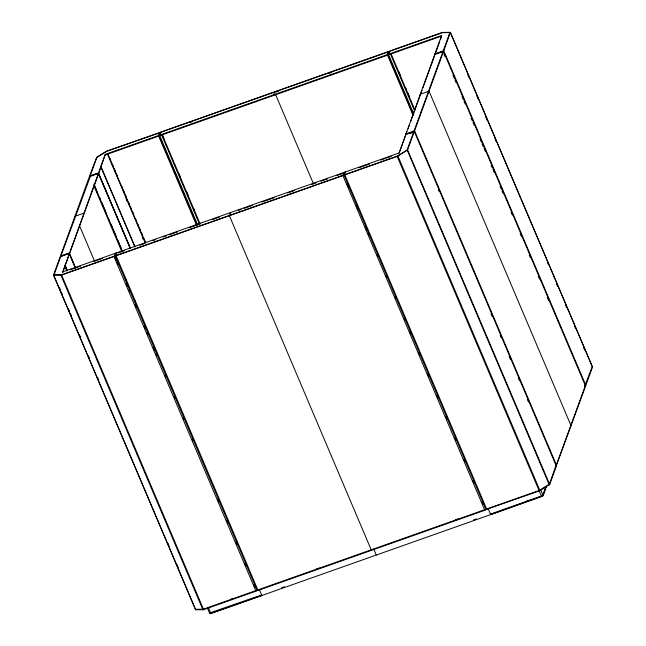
<?xml version="1.0" encoding="UTF-8"?>
<svg xmlns="http://www.w3.org/2000/svg" width="646" height="646" viewBox="0 0 646 646"><rect width="100%" height="100%" fill="white"/><g stroke="black" fill="none" stroke-linecap="round" stroke-linejoin="round"><path stroke-width="0.97" d="M116.102 253.022L115.093 255.776L257.148 590.444L256.373 591.009L203.458 609.735L195.544 609.767L53.489 275.035L60.167 256.728L69.219 253.216L75.525 268.066M434.726 54.272L443.77 50.759L450.423 32.34L442.542 32.421L390.014 50.977L388.852 51.712L387.842 54.466L413.06 113.866M592.285 366.589L585.026 385.363M585.05 385.993L585.833 385.42L592.511 367.049L521.16 199.372M209.514 612.973L261.646 594.966M195.536 609.323L203.433 609.138L539.2 490.443L549.423 484.072L555.94 465.532M61.338 256.002L60.433 256.002L89.366 176.665L98.418 173.152L130.331 248.33M75.412 267.452L69.292 253.022L60.982 255.808L90.464 176.124L98.345 173.338L130.04 248.007M69.372 253.935L62.589 272.539L105.274 154.346L441.581 35.473L398.897 153.667M69.51 253.547L98.572 173.871M98.709 173.491L105.274 154.346M388.852 51.712L160.135 132.438L159.013 135.353L197.224 225.381M116.643 252.828L115.65 255.638L342.832 175.429L344.391 172.321L344.609 172.853M116.07 255.582L258.053 590.436L485.211 510.122L485.986 509.557L343.93 174.888L344.932 172.135M197.539 224.655L159.554 135.159L161.185 131.865M274.566 91.789L273.654 95.438M342.832 175.429L484.815 510.283M161.112 132.059L387.947 51.712M345.481 171.941L344.488 174.751L397.597 156.025L407.093 150.05L413.771 131.736L405.454 134.521L405.68 135.054M399.236 152.731L402.288 144.357M402.967 142.5L403.984 139.706M404.323 138.777L405.341 135.983M406.81 131.954L405.817 134.675L405.599 134.142L414.029 131.017L442.954 51.623L434.653 54.466L434.879 54.991M408.135 128.336L409.12 125.615M410.775 121.093L413.085 114.754M413.416 113.849L416.387 105.694M416.718 104.789L422 90.303M422.993 87.59L423.978 84.868M424.309 83.964L427.281 75.816M427.612 74.912L431.245 64.947M431.576 64.043L434.548 55.895M435.356 53.683L436.373 50.889M436.712 49.96L439.764 41.578M440.443 39.721L441.468 36.927M53.489 275.099L61.596 275.002L397.363 156.308L407.594 149.929L414.288 131.437L405.526 134.336M542.971 494.917L545.983 486.64M545.87 487.108L542.955 495.111L541.929 495.862L490.475 514.079M207.859 609.081L209.772 613.643L210.927 613.498L541.639 496.596L543.181 495.643L546.427 486.729M555.633 465.524L556.408 464.958L585.341 385.622L584.808 385.517M485.986 509.557L539.991 490.685L549.649 484.597L556.367 466.21L555.835 466.105M556.238 465.847L585.567 386.147L584.662 386.155M407.594 149.929L549.689 484.516M542.632 495.829L490.702 514.604L488.271 508.887M413.408 131.55L414.579 130.823L443.511 51.486L442.607 51.486M189.682 122.57L192.516 121.561M275.664 92.176L278.499 91.175M328.572 73.474L331.406 72.473M105.5 154.879L158.69 136.072M159.78 135.692L387.519 55.185M388.609 54.805L441.807 35.998M89.366 176.665L89.907 176.471M442.962 51.672L443.511 51.486L585.567 386.147M74.904 216.337L83.819 213.18L84.045 213.713M60.433 256.002L60.982 255.808M414.029 131.017L414.579 130.823L556.634 465.483M410.065 133.504L412.689 132.575M62.363 272.014L398.671 153.134M70.188 269.858L74.936 268.179M75.889 267.84L80.637 266.16M93.936 261.46L102.48 258.44M117.822 253.022L124.46 250.672M139.641 245.302L144.389 243.631M152.932 240.611L155.775 239.601M163.365 236.92L166.216 235.911M169.058 234.91L173.806 233.23M174.751 232.891L177.602 231.89M188.987 227.86L199.428 224.17M212.712 219.478L219.357 217.129M238.334 210.418L241.176 209.417M244.026 208.408L252.57 205.388M262.058 202.036L274.389 197.676M287.68 192.976L294.318 190.627M311.396 184.594L316.144 182.915M320.892 181.235L327.53 178.885M337.018 175.534L343.664 173.185M358.998 167.766L369.447 164.076M380.849 160.046L385.597 158.367M386.55 158.028L391.298 156.348M230.598 599.367L233.4 598.382M316.483 569.013L319.318 568.012M455.373 519.917L458.208 518.916M281.567 587.755L284.41 586.754M473.526 519.901L476.36 518.899M526.393 501.215L529.227 500.214M211 613.312L261.864 595.491L259.442 589.774M387.875 51.906L388.303 51.898L387.301 54.66L413.093 115.424M90.537 175.938L89.632 175.938L96.706 157.269L106.582 151.172L160.014 132.6M258.053 590.436L257.148 590.444M450.448 32.445L592.503 367.114M450.238 32.3L520.765 198.443M467.833 74.871L469.012 77.649M476.877 96.181L478.056 98.967M485.921 117.499L487.108 120.277M494.973 138.809L496.152 141.595M547.291 262.058L548.47 264.844M556.335 283.376L557.514 286.154M565.387 304.686L566.566 307.472M574.431 326.004L575.61 328.782M583.475 347.314L584.654 350.1M443.77 50.759L585.833 385.42M443.972 54.054L445.151 56.832M453.007 75.332L454.186 78.109M454.97 79.959L456.149 82.736M462.043 96.617L463.214 99.387M464.006 101.236L465.185 104.014M471.071 117.895L472.25 120.673M473.033 122.522L474.212 125.292M480.107 139.173L481.286 141.95M482.069 143.8L483.248 146.577M484.032 148.427L485.211 151.204M491.105 165.077L492.284 167.855M493.068 169.704L494.247 172.482M500.133 186.363L501.312 189.133M502.095 190.99L503.274 193.76M511.131 212.268L512.31 215.045M520.183 233.594L521.37 236.379M529.244 254.944L530.431 257.73M538.304 276.286L539.491 279.072M547.372 297.636L548.551 300.422M435.016 54.611L434.79 54.078L443.229 50.953L449.81 32.575L442.276 32.671L389.95 51.171L388.383 54.272L413.787 114.108M571.096 425.819L429.041 91.151L420.126 94.3L420.352 94.833M398.687 71.399L400.262 75.114M405.777 88.106L406.56 89.964M407.747 92.749L409.322 96.464M390.959 53.553L414.95 110.078M390.402 53.901L414.401 110.426M414.312 131.542L556.367 466.21M438.384 189.722L439.167 191.571M491.089 313.899L492.268 316.677M500.141 335.209L501.32 337.987M509.185 356.527L510.364 359.305M518.229 377.837L519.408 380.615M527.281 399.155L528.46 401.933M407.238 150.219L549.294 484.88M540.75 489.926L543.181 495.643M397.928 156.025L539.991 490.685M397.161 156.389L541.639 496.596M344.827 174.888L486.89 509.549M347.144 183.948L348.719 187.655M356.196 205.266L357.771 208.973M365.24 226.576L366.815 230.283M367.994 233.061L368.785 234.918M377.038 254.379L377.829 256.236M386.09 275.689L386.873 277.546M395.134 297.007L395.925 298.856M404.186 318.316L404.969 320.174M409.693 331.293L410.872 334.071M418.737 352.611L419.916 355.389M427.781 373.921L428.968 376.699M436.833 395.239L438.012 398.017M445.877 416.549L447.056 419.327M454.929 437.867L456.108 440.645M463.973 459.177L465.152 461.955M473.017 480.495L474.204 483.273M482.069 501.805L483.248 504.583M275.503 94.364L313.27 183.327M373.751 549.076L376.287 555.051M230.743 213.099L230.517 212.574L229.378 215.699L371.434 550.36M162.76 135.579L163.939 138.365M178.91 173.637L180.097 176.423M186.791 192.201L188.366 195.908M193.881 208.908L194.672 210.757M162.122 134.441L200.22 224.186M161.573 134.788L199.331 223.75M196.449 225.034L158.464 135.547L159.457 132.737L106.711 151.285L96.852 157.438L90.19 175.801L98.483 172.958L130.573 248.549M109.933 158.52L110.724 160.378M112.299 164.092L113.478 166.878M114.269 168.735L115.448 171.521M116.24 173.37L117.419 176.156M121.359 185.442L122.538 188.22M123.329 190.077L124.508 192.863M125.3 194.721L126.479 197.506M128.449 202.15L129.636 204.927M130.419 206.785L131.606 209.57M132.39 211.428L133.577 214.214M135.539 218.857L136.726 221.635M137.509 223.492L138.696 226.278M139.479 228.135L140.666 230.921M141.45 232.778L142.637 235.564M143.42 237.413L145.786 242.985M107.721 153.667L145.487 242.63M107.357 153.845L145.124 242.807M126.107 198.798L127.286 201.584M142.257 236.856L143.436 239.634M100.8 166.135L135.03 246.756M100.614 166.305L134.836 246.925M94.865 186.145L96.052 188.931M99.597 197.288L100.38 199.138M101.955 202.852L103.142 205.638M103.925 207.495L105.112 210.281M111.023 224.202L112.202 226.988M112.993 228.845L114.172 231.623M114.964 233.481L116.143 236.266M118.113 240.91L119.292 243.695M120.083 245.553L121.262 248.33M93.832 184.07L122.546 251.714M96.302 190.174L97.086 192.032M99.444 197.587L100.623 200.373M105.346 211.492L106.13 213.341M108.496 218.905L109.675 221.683M114.39 232.802L115.182 234.66M117.54 240.215L118.719 243.001M94.066 186.25L121.949 251.94M115.779 253.741L115.553 253.208L113.995 256.317L61.669 274.816L54.054 274.897L60.716 256.535L69.146 253.402L75.275 267.832M125.308 278.353L126.487 281.131M134.352 299.663L135.531 302.449M115.166 257.423L116.345 260.201M117.136 262.058L118.315 264.836M126.18 283.368L127.359 286.154M128.934 289.86L129.725 291.709M135.232 304.686L136.411 307.464M144.276 325.996L145.455 328.782M147.03 332.488L147.813 334.337M153.32 347.314L154.507 350.092M156.074 353.798L156.865 355.655M165.126 375.116L165.909 376.965M174.17 396.426L174.961 398.283M183.222 417.744L184.005 419.593M192.266 439.054L193.049 440.911M217.831 499.293L219.01 502.071M226.883 520.603L228.062 523.381M235.927 541.921L237.106 544.699M244.979 563.231L246.158 566.009M254.023 584.549L255.202 587.327M113.93 256.502L255.986 591.171M79.208 225.01L94.55 261.154M65.028 265.054L67.394 270.617M65.133 265.587L66.312 268.365M64.479 265.401L66.837 270.965M208.496 607.781L210.927 613.498M61.596 275.002L203.651 609.671M60.902 275.156L202.957 609.824M59.375 287.422L60.554 290.199M61.346 292.049L62.525 294.834M68.419 308.731L69.606 311.509M70.39 313.367L71.569 316.144M79.434 334.676L80.613 337.462M88.486 355.994L89.665 358.772M97.53 377.304L98.709 380.09M167.944 543.189L169.123 545.967M176.988 564.499L178.167 567.277M53.699 275.188L195.762 609.848"/></g></svg>
